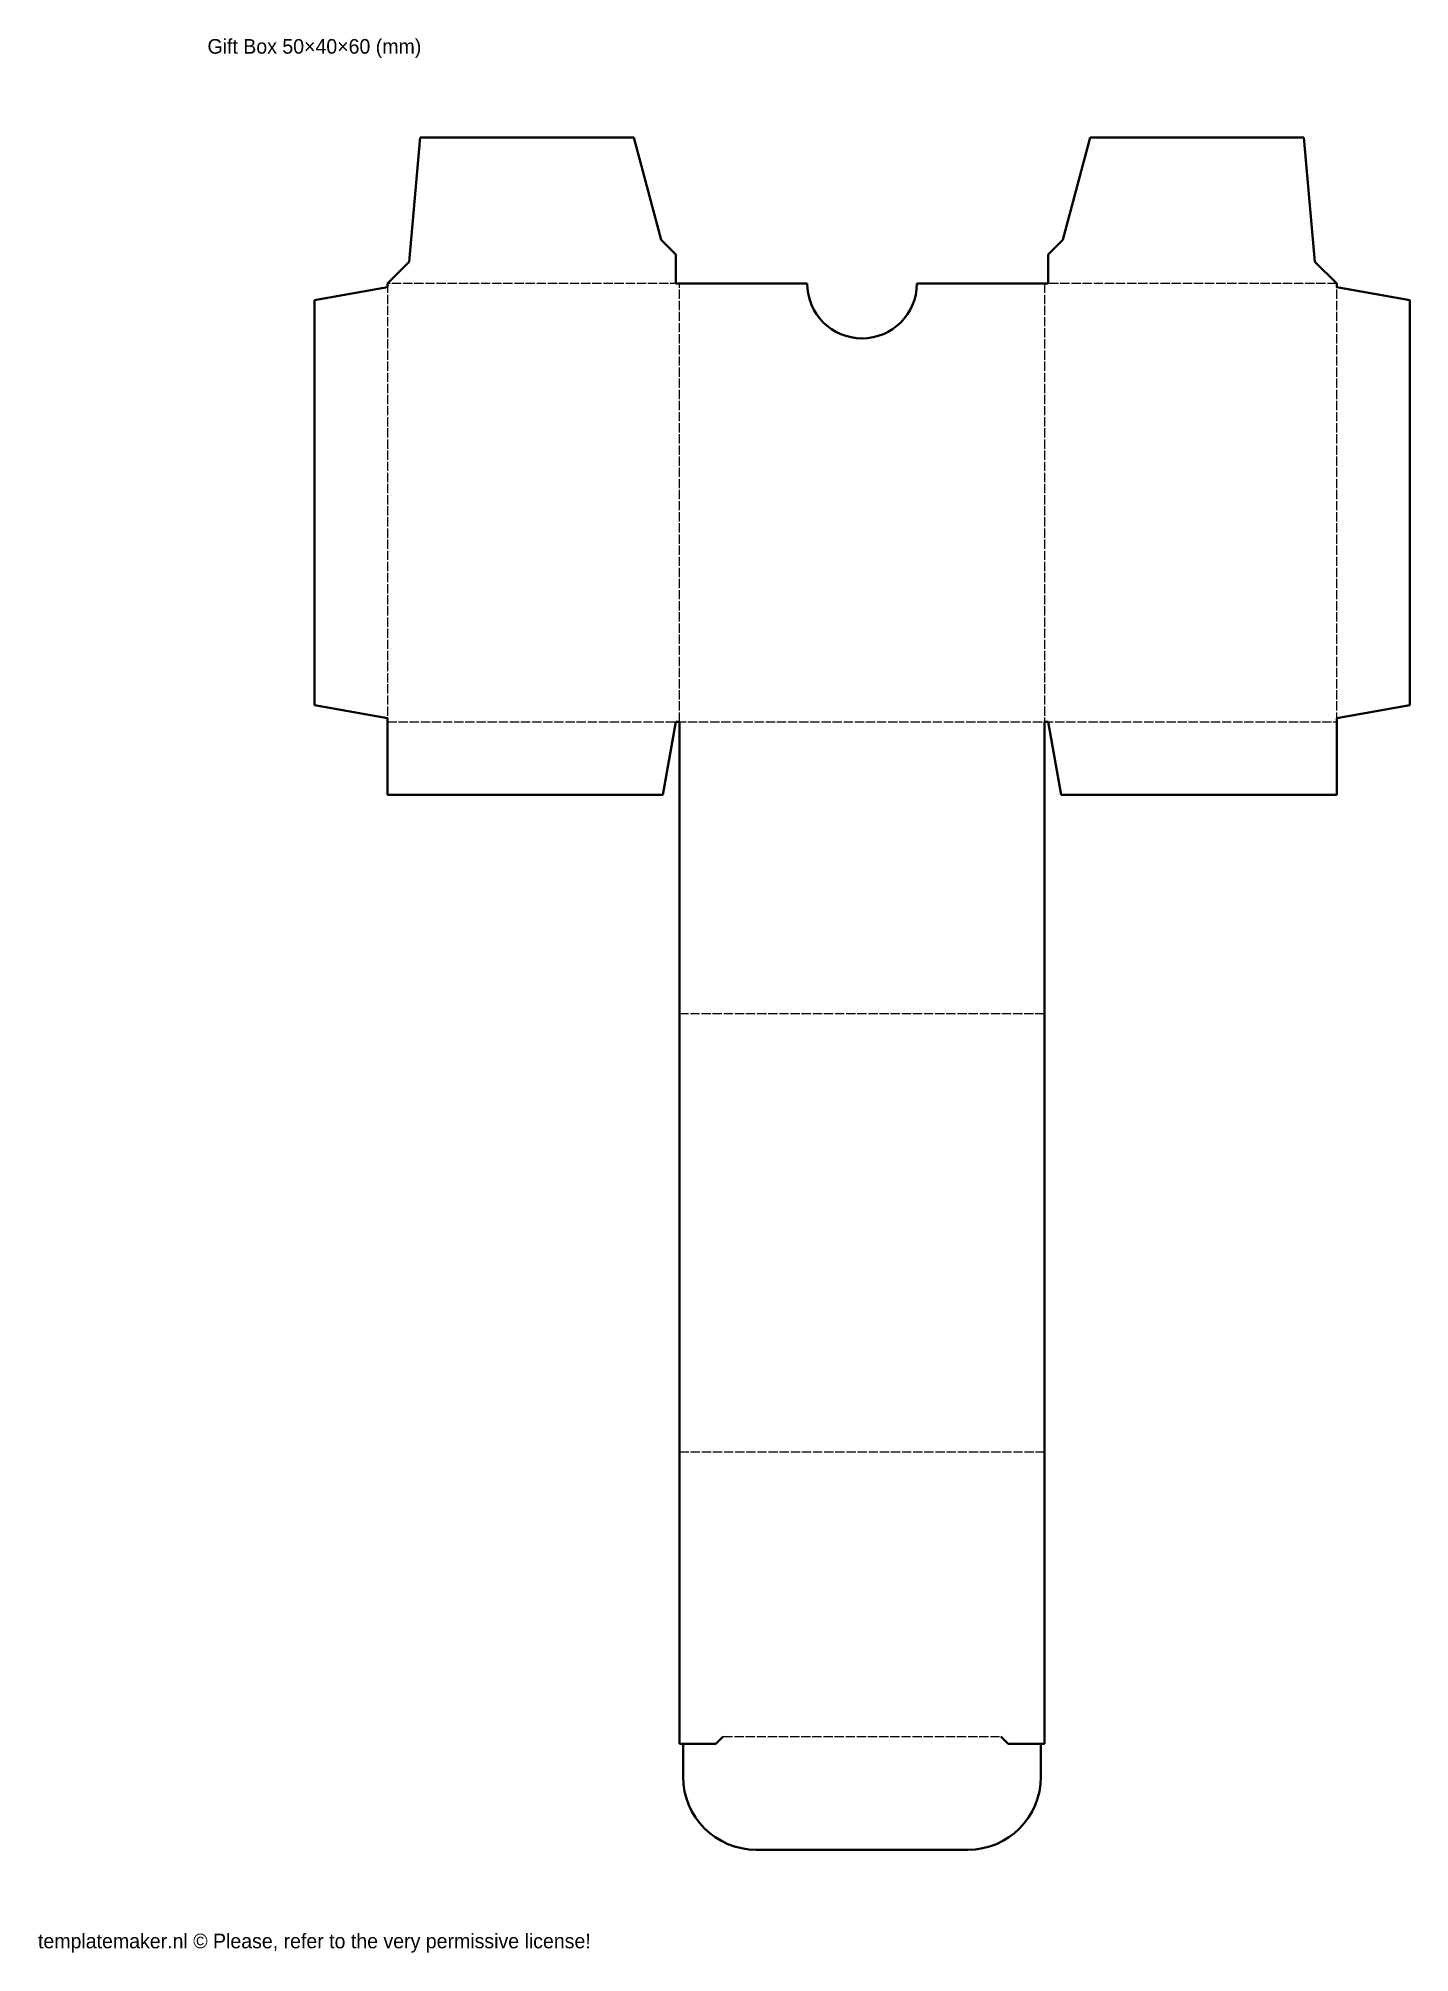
# Model space of a CAD drawing. Header units: millimetres. Extents: x -13 to 175, y 11 to 273.
import ezdxf
from ezdxf.enums import TextEntityAlignment as Align

# ---------------------------------------------------------------- set-up
doc = ezdxf.new("R2010")
doc.units = ezdxf.units.MM
doc.linetypes.add('DASHED', pattern=[1.524, 1.27, -0.254])
doc.layers.add('CUT', color=10, linetype='CONTINUOUS', lineweight=40)
doc.layers.add('FOLD', color=140, linetype='DASHED', lineweight=15)

msp = doc.modelspace()

# ---------------------------------------------------------------- linework, layer by layer
at = {"layer": 'CUT'}
for p, q in [((39.49, 259.5), (38, 242.5)), ((68.75, 259.5), (39.49, 259.5)), ((72.5, 245.5), (68.75, 259.5)), ((131.25, 259.5), (127.5, 245.5)), ((160.51, 259.5), (131.25, 259.5)), ((162, 242.5), (160.51, 259.5)), ((73.5, 244.5), (72.5, 245.5)), ((74.5, 243.5), (73.5, 244.5)), ((126.5, 244.5), (125.5, 243.5)), ((127.5, 245.5), (126.5, 244.5)), ((38, 242.5), (35, 239.5)), ((74.5, 239.5), (74.5, 243.5)), ((125.5, 243.5), (125.5, 239.5)), ((165, 239.5), (162, 242.5)), ((35, 239), (25, 237.24)), ((35, 239.5), (35, 239)), ((75, 239.5), (74.5, 239.5)), ((92.5, 239.5), (75, 239.5)), ((125, 239.5), (107.5, 239.5)), ((125.5, 239.5), (125, 239.5)), ((165, 239), (165, 239.5)), ((175, 237.24), (165, 239)), ((25, 237.24), (25, 181.76)), ((175, 181.76), (175, 237.24)), ((25, 181.76), (35, 180)), ((165, 180), (175, 181.76)), ((35, 180), (35, 179.5)), ((35, 179.5), (35, 169.5)), ((72.74, 169.5), (74.5, 179.5)), ((74.5, 179.5), (75, 179.5)), ((75, 179.5), (75, 139.5)), ((125, 139.5), (125, 179.5)), ((125, 179.5), (125.5, 179.5)), ((125.5, 179.5), (127.26, 169.5)), ((165, 179.5), (165, 180)), ((165, 169.5), (165, 179.5)), ((35, 169.5), (72.74, 169.5)), ((127.26, 169.5), (165, 169.5)), ((75, 139.5), (75, 79.5)), ((125, 79.5), (125, 139.5)), ((75, 79.5), (75, 39.5)), ((125, 39.5), (125, 79.5)), ((75, 39.5), (80, 39.5)), ((75.5, 39.5), (75.5, 35)), ((80, 39.5), (81, 40.5)), ((119, 40.5), (120, 39.5)), ((120, 39.5), (125, 39.5)), ((124.5, 35), (124.5, 39.5)), ((85.5, 25), (114.5, 25))]:
    msp.add_line(p, q, dxfattribs=at)
for centre, radius, start, end in [((100, 239.5), 7.5, -180, -90), ((100, 239.5), 7.5, -90, 0), ((100, 232), 0, 0, 0), ((85.5, 35), 10, 180, 270), ((114.5, 35), 10, -90, 0)]:
    msp.add_arc(centre, radius, start, end, dxfattribs=at)
at = {"layer": 'FOLD'}
for p, q in [((75, 239.5), (35, 239.5)), ((35, 239.5), (35, 179.5)), ((75, 179.5), (75, 239.5)), ((165, 239.5), (125, 239.5)), ((125, 239.5), (125, 179.5)), ((165, 179.5), (165, 239.5)), ((35, 179.5), (165, 179.5)), ((125, 139.5), (75, 139.5)), ((75, 79.5), (125, 79.5)), ((81, 40.5), (119, 40.5))]:
    msp.add_line(p, q, dxfattribs=at)

# ---------------------------------------------------------------- texts
for s, p in [('Gift Box 50×40×60 (mm)', (25, 272)), ('templatemaker.nl © Please, refer to the very permissive license!', (25, 12.5))]:
    msp.add_text(s, height=2, rotation=360).set_placement(p, align=Align.MIDDLE_CENTER)

doc.saveas('drawing.dxf')
